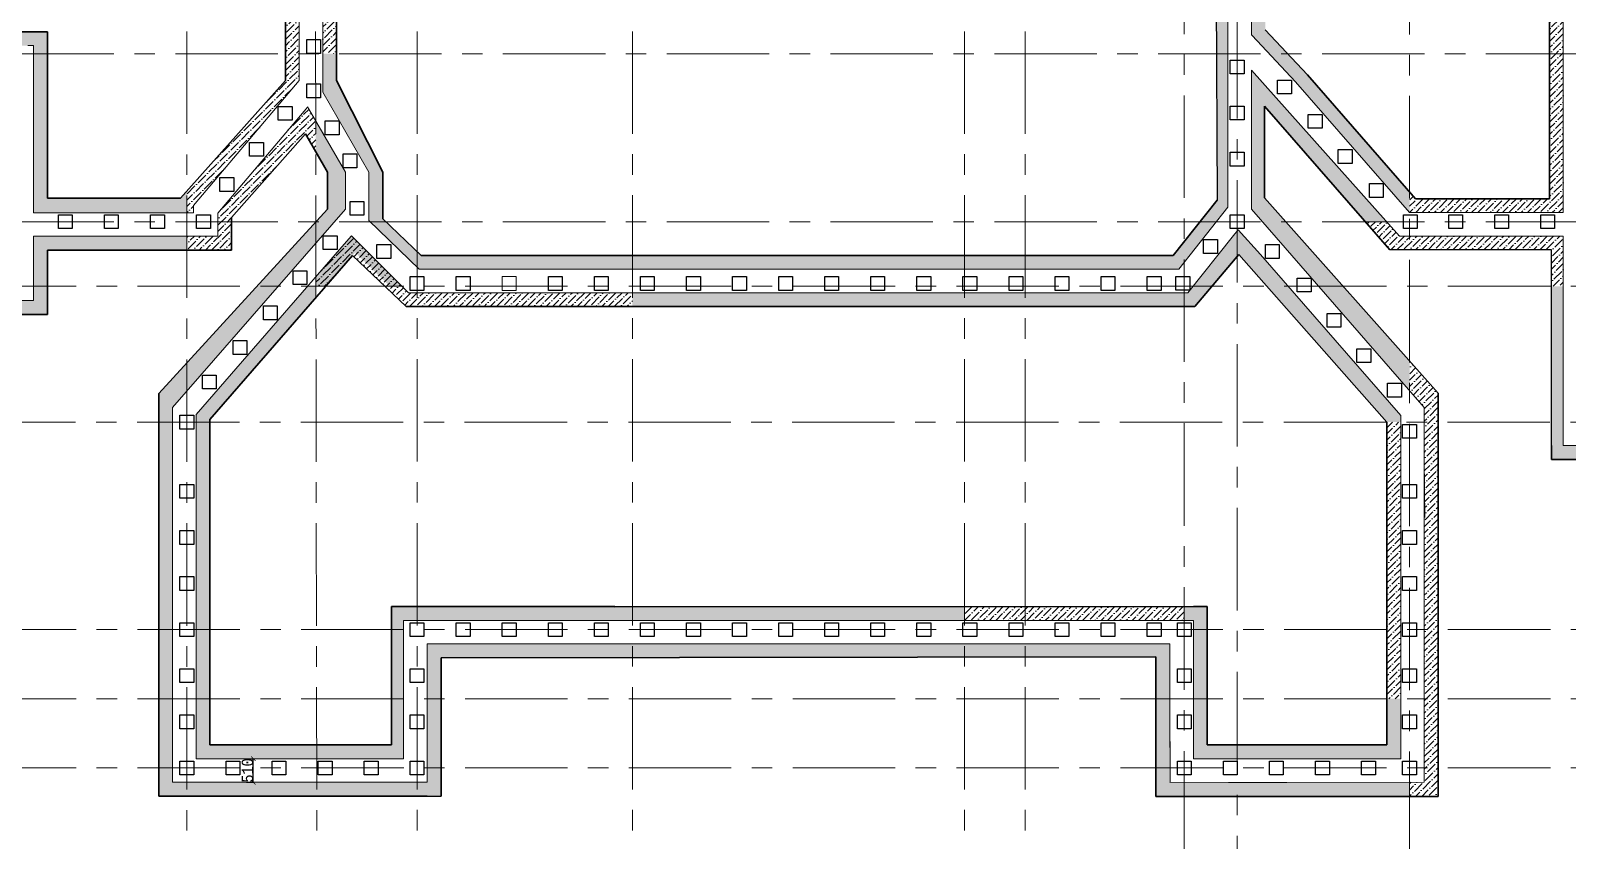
# Model space of a CAD drawing. Header units: millimetres. Extents: x -689206 to 4969298, y -1019800 to 703299.
# Drawn here: x 939995 to 973350, y -371947 to -354386 of the extents above; entities that cross this region are included whole.
import ezdxf

# ---------------------------------------------------------------- set-up
doc = ezdxf.new("R2010")
doc.units = ezdxf.units.MM
doc.linetypes.add('JIS_02_4.0', pattern=[5.5, 4, -1.5])
doc.linetypes.add('осеваяX2', pattern=[101.6, 63.5, -12.7, 12.7, -12.7])
for name, color, linetype, lineweight in [('несущие', 7, 'Continuous', 30), ('ОКНА', 250, 'Continuous', 20), ('ПЕРЕГОРОДКИ', 252, 'Continuous', 9), ('РАЗМЕРЫ', 7, 'Continuous', 9), ('сваи', 7, 'JIS_02_4.0', 30), ('стены', 7, 'Continuous', 20)]:
    doc.layers.add(name, color=color, linetype=linetype, lineweight=lineweight)
doc.styles.add('Аннотативный', font='isocteur.ttf', dxfattribs={"width": 0.7, "height": 250})
doc.dimstyles.new('Аннотативный', dxfattribs={"dimscale": 0, "dimtxt": 250, "dimasz": 100, "dimexe": 1.25, "dimexo": 0.625, "dimtad": 1, "dimdec": 0, "dimtxsty": 'Аннотативный', "dimblk": 'ARCHTICK', "dimcen": 2.5, "dimadec": 0, "dimazin": 0, "dimtfac": 1, "dimtdec": 0, "dimtmove": 0, "dimatfit": 3, "dimfxl": 1, "dimarcsym": 0})
pattern_1 = [(45, (-17702.99, -1478.19), (50.513941, 185.2177825), [238.125, -47.625, 0, -47.625])]

# ---------------------------------------------------------------- blocks, each defined once
blk = doc.blocks.new('_ArchTick')
at = {"color": 0, "linetype": 'ByBlock', "const_width": 0.15}
blk.add_lwpolyline([(-0.5, -0.5), (0.5, 0.5)], dxfattribs=at)
blk = doc.blocks.new('*D2487')
at = {"layer": 'Defpoints', "color": 0, "lineweight": 5, "ltscale": 35, "transparency": 16777216}
for p in [(944677, -370178), (944827, -370178), (944677, -370688)]:
    blk.add_point(p, dxfattribs=at)
at = {"layer": 'РАЗМЕРЫ', "color": 0, "lineweight": -2, "ltscale": 35, "transparency": 16777216}
for p, q in [((944678, -370178), (944828, -370178)), ((944827, -370688), (944827, -370178)), ((944678, -370688), (944828, -370688))]:
    blk.add_line(p, q, dxfattribs=at)
at = {"layer": 'РАЗМЕРЫ', "color": 0, "lineweight": -2, "ltscale": 35, "transparency": 16777216, "xscale": 100, "yscale": 100, "zscale": 100}
for p, rotation in [((944827, -370178), 90), ((944827, -370688), 270)]:
    blk.add_blockref('_ArchTick', p, dxfattribs=dict(at, rotation=rotation))
at = {"layer": 'РАЗМЕРЫ', "color": 0, "lineweight": 5, "ltscale": 35, "transparency": 16777216, "insert": (944701, -370433), "char_height": 250, "attachment_point": 5, "rotation": 90, "style": 'Аннотативный'}
blk.add_mtext('510', dxfattribs=at)

msp = doc.modelspace()

# ---------------------------------------------------------------- hatches: boundary and pattern name
at = {"layer": 'РАЗМЕРЫ', "lineweight": 5, "ltscale": 35}
h = msp.add_hatch(dxfattribs=at)
h.set_pattern_fill('ANSI36', color=0, scale=30)
h.set_pattern_definition(pattern_1)
h.paths.add_polyline_path([(969877, -343955.4), (969925.1, -343955.4), (969925.1, -343655.4), (969733.7, -343655.4), (967486.8, -346638.3), (967083.4, -347173.8), (967396.9, -347173.8)])
h.paths.add_polyline_path([(969925.1, -342845.4), (969477, -342845.4), (969407, -342845.4), (969005, -343375.9), (969356.6, -343375.9), (969530.2, -343145.4), (969709.1, -343145.4), (969925.1, -343145.4)])
h.paths.add_polyline_path([(973264, -341903.3), (972964, -341903.3), (972964, -342845.4), (969925.1, -342845.4), (969925.1, -343145.4), (973264.1, -343145.4)])
h.paths.add_polyline_path([(973264.1, -343655.4), (969925.1, -343655.4), (969925.1, -343955.4), (972964.1, -343955.4), (972964.1, -347173.8), (973264.1, -347173.8), (973264.1, -343855.4)])
h.paths.add_polyline_path([(980014.9, -343655.4), (973774, -343655.4), (973774, -347173.8), (974074, -347173.8), (974074, -343955.4), (980014.9, -343955.4)])
h.paths.add_polyline_path([(980014.9, -342845.4), (974033.8, -342845.4), (974033.8, -341903.3), (973774, -341903.3), (973774, -343145.4), (980014.9, -343145.4)])
h.paths.add_polyline_path([(967396.9, -347173.8), (967083.4, -347173.8), (966670.2, -347722.3), (966494.8, -347955.2), (966494.8, -350875.9), (966794.8, -350875.9), (966794.8, -347955.2)])
h.paths.add_polyline_path([(965984.8, -347353.6), (965984.8, -347173.8), (965700.9, -347173.8), (965717, -350875.9), (965984.8, -350875.9)])
h.paths.add_polyline_path([(965984.8, -350875.9), (965717, -350875.9), (965734.4, -354883.8), (965984.8, -354883.8)])
h.paths.add_polyline_path([(966794.8, -350875.9), (966494.8, -350875.9), (966494.8, -354472.6), (966511.1, -354489.7), (966879.9, -354883.8), (967280.1, -354883.8), (966794.8, -354365.3)])
h.paths.add_polyline_path([(967280.1, -354883.8), (966879.9, -354883.8), (967452.1, -355495.3), (969925.1, -358326.4), (969925.1, -357878.9), (967711.9, -355345.3)])
h.paths.add_polyline_path([(966494.8, -355241.6), (966494.8, -357541.2), (966495.1, -358252.9), (966735.3, -358528.6), (967238.4, -358528.6), (966775.9, -358008.4), (966775.9, -356018.2), (968964.2, -358528.6), (969431.2, -358528.6)])
h.paths.add_polyline_path([(965984.8, -354883.8), (965734.4, -354883.8), (965748.3, -358063.5), (965377.6, -358528.6), (965734.7, -358528.6), (965984.8, -358214.7)])
h.paths.add_polyline_path([(965734.7, -358528.6), (965377.6, -358528.6), (965035.1, -358958.5), (965035.1, -359406.6)])
h.paths.add_polyline_path([(965035.1, -358958.5), (964796.5, -359257.9), (961585, -359257.9), (961585, -359557.9), (961724.8, -359557.9), (964914.5, -359557.9), (965035.1, -359406.6)])
h.paths.add_polyline_path([(966184.8, -359278.9), (966184.8, -358725.4), (966102.6, -358828.5), (965226.6, -359927.8), (965637.9, -359927.8)])
h.paths.add_polyline_path([(966688.1, -359236.5), (966203.7, -358701.7), (966184.8, -358725.4), (966184.8, -359278.9), (966220.5, -359236.5), (966831.2, -359927.8), (967290.2, -359927.8)])
h.paths.add_polyline_path([(965035.1, -360067.9), (964725.1, -360067.9), (962883.9, -360067.9), (962785.9, -360067.9), (961585, -360067.9), (961585, -360367.9), (965035.1, -360367.9)])
h.paths.add_polyline_path([(965637.9, -359927.8), (965226.6, -359927.8), (965115.1, -360067.9), (965035.1, -360067.9), (965035.1, -360367.9), (965115.1, -360367.9), (965267, -360367.9)])
h.paths.add_polyline_path([(967238.4, -358528.6), (966735.3, -358528.6), (967954, -359927.8), (968482.3, -359927.8)])
h.paths.add_polyline_path([(968482.3, -359927.8), (967954, -359927.8), (969925.1, -362190.9), (969925.1, -361550.8)])
h.paths.add_polyline_path([(967290.2, -359927.8), (966831.2, -359927.8), (969435.1, -362875.9), (969735.1, -362875.9), (969735.1, -362734.9)])
h = msp.add_hatch(dxfattribs=at)
h.set_pattern_fill('ANSI36', color=0, scale=30)
h.set_pattern_definition(pattern_1)
h.paths.add_polyline_path([(973264.1, -347173.8), (972964.1, -347173.8), (972964.1, -350875.9), (973264.1, -350875.9)])
h.paths.add_polyline_path([(973264.1, -350875.9), (972964.1, -350875.9), (972964.1, -354883.8), (973264.1, -354883.8)])
h.paths.add_polyline_path([(973774, -350875.9), (974074, -350875.9), (974074, -347173.8), (973774, -347173.8)])
h = msp.add_hatch(dxfattribs=at)
h.set_pattern_fill('ANSI36', color=0, scale=30)
h.set_pattern_definition(pattern_1)
h.paths.add_polyline_path([(935345.7, -354405.8), (935345.7, -354705.8), (936625, -354705.8), (936625, -350875.9), (936319.7, -350875.9), (936325, -354405.8)])
h.paths.add_polyline_path([(935345.7, -354705.8), (935345.7, -354405.8), (934735.7, -354405.8), (934735.7, -354705.8), (934735.7, -354883.8), (935035.7, -354883.8), (935035.7, -354705.8)])
h.paths.add_polyline_path([(934735.7, -358528.6), (935035.7, -358528.6), (935035.7, -354883.8), (934735.7, -354883.8)])
h.paths.add_polyline_path([(935545.7, -355975.8), (935545.7, -358528.6), (935845.7, -358528.6), (935845.7, -355515.8), (936935, -355515.8), (936935, -355215.8), (935545.7, -355215.8)])
h.paths.add_polyline_path([(939245.7, -355515.8), (939245.7, -358528.6), (939545.7, -358528.6), (939545.7, -355215.8), (938748, -355215.8), (936935, -355215.8), (936935, -355515.8)])
h.paths.add_polyline_path([(939545.7, -358528.6), (939245.7, -358528.6), (939245.7, -359427.8), (936935, -359427.8), (936935, -359727.8), (939545.7, -359727.8)])
h.paths.add_polyline_path([(935845.7, -359427.8), (935845.7, -358528.6), (935545.7, -358528.6), (935545.7, -359727.8), (936935, -359727.8), (936935, -359427.8)])
h.paths.add_polyline_path([(935035.7, -358528.6), (934735.7, -358528.6), (934735.7, -359927.8), (935035.7, -359927.8)])
h.paths.add_polyline_path([(935345.7, -360237.8), (935345.7, -360537.8), (936935, -360537.8), (936935, -360237.8)])
h.paths.add_polyline_path([(935035.7, -360237.8), (935035.7, -359927.8), (934735.7, -359927.8), (934735.7, -360537.8), (935035.7, -360537.8), (935345.7, -360537.8), (935345.7, -360237.8)])
h.paths.add_polyline_path([(936935, -360237.8), (936935, -360537.8), (939745.7, -360537.8), (939745.7, -360237.8)])
h.paths.add_polyline_path([(940055.7, -360237.8), (939745.7, -360237.8), (939745.7, -360537.8), (940355.7, -360537.8), (940355.7, -360237.8), (940355.7, -359927.8), (940055.7, -359927.8)])
h.paths.add_polyline_path([(940055.7, -359927.8), (940355.7, -359927.8), (940355.7, -359143), (943385, -359143), (943385, -358843), (940055.7, -358843)])
h.paths.add_polyline_path([(940355.7, -358018.2), (940355.7, -354883.8), (940055.7, -354883.8), (940055.7, -355085.8), (940055.7, -358333), (943385, -358333), (943385, -357863.6), (943247, -358018.2)])
h.paths.add_polyline_path([(939745.7, -354405.8), (939745.7, -354705.8), (939935, -354705.8), (940055.7, -354705.8), (940055.7, -354883.8), (940355.7, -354883.8), (940355.7, -354705.8), (940355.7, -354405.8)])
h = msp.add_hatch(dxfattribs=at)
h.set_pattern_fill('ANSI36', color=0, scale=30)
h.set_pattern_definition(pattern_1)
h.paths.add_polyline_path([(945825, -355465.8), (945825, -354883.8), (945525, -354883.8), (945525, -355465.8), (943385, -357863.6), (943385, -358333), (943525.7, -358333), (943525.7, -358179.2), (943645, -358042.5)])
h.paths.add_polyline_path([(945957.4, -356622.2), (946181.3, -357010), (946180.2, -356336.1), (946028.1, -356072.6), (946007.3, -356036.5), (944055.7, -358343.2), (944055.7, -358528.6), (944355.7, -358528.6), (944355.7, -358433.4)])
h.paths.add_polyline_path([(944355.7, -358843), (944355.7, -358528.6), (944055.7, -358528.6), (944055.7, -358843), (943385, -358843), (943385, -359143), (944355.7, -359143)])
h.paths.add_polyline_path([(945825, -350875.9), (945525, -350875.9), (945525, -354883.8), (945825, -354883.8)])
h.paths.add_polyline_path([(946635, -350875.9), (946335.9, -350875.9), (946335.9, -352405.9), (946336, -354883.8), (946635, -354883.8)])
h = msp.add_hatch(dxfattribs=at)
h.set_pattern_fill('ANSI36', color=0, scale=30)
h.set_pattern_definition(pattern_1)
h.paths.add_polyline_path([(980624.9, -350875.9), (980324.9, -350875.9), (980324.9, -354702.6), (982737.3, -354702.6), (982737.3, -354402.6), (980624.9, -354402.6)])
h.paths.add_polyline_path([(979814.9, -350875.9), (979514.9, -350875.9), (979514.9, -354402.6), (974074, -354402.6), (974074, -350875.9), (973774, -350875.9), (973774, -354702.6), (979814.9, -354702.6)])
h.paths.add_polyline_path([(983347, -354402.6), (982737.3, -354402.6), (982737.3, -354702.6), (983047, -354702.6), (983047, -354883.8), (983347, -354883.8), (983347, -354702.6)])
h.paths.add_polyline_path([(983347, -354883.8), (983047, -354883.8), (983047, -358528.6), (983347, -358528.6)])
h.paths.add_polyline_path([(983347, -358528.6), (983047, -358528.6), (983047, -359927.8), (983347, -359927.8)])
h.paths.add_polyline_path([(983347, -359927.8), (983047, -359927.8), (983047, -362875.9), (983347, -362875.9)])
h.paths.add_polyline_path([(983347, -362875.9), (983047, -362875.9), (983047, -363385.9), (982737.3, -363385.9), (982737.3, -363685.9), (983047, -363685.9), (983347, -363685.9)])
h.paths.add_polyline_path([(982737, -363385.9), (980014.9, -363385.9), (980014.9, -363685.9), (982737, -363685.9)])
h.paths.add_polyline_path([(980014.9, -363385.9), (973585, -363385.9), (973585, -363685.9), (980014.9, -363685.9)])
h.paths.add_polyline_path([(973585, -363385.9), (973264.1, -363385.9), (973264.1, -362875.9), (973004.3, -362875.9), (973004.3, -363385.9), (973004.3, -363685.9), (973585, -363685.9)])
h.paths.add_polyline_path([(973264.1, -360592.6), (973264.1, -359927.8), (973004.3, -359927.8), (973004.3, -360442.6), (973004.3, -362875.9), (973264.1, -362875.9)])
h = msp.add_hatch(dxfattribs=at)
h.set_pattern_fill('ANSI36', color=0, scale=30)
h.set_pattern_definition(pattern_1)
h.paths.add_polyline_path([(953055.1, -359257.9), (948467, -359257.9), (948380.7, -359176), (948380.7, -359511.1), (948429.1, -359557.9), (953055.1, -359557.9)])
h.paths.add_polyline_path([(960265.1, -360067.9), (956285.1, -360067.9), (953055.1, -360067.9), (953055.1, -360367.9), (960265.1, -360367.9)])
h.paths.add_polyline_path([(960265.1, -359257.9), (953055.1, -359257.9), (953055.1, -359557.9), (956024.8, -359557.9), (960265.1, -359557.9)])
h.paths.add_polyline_path([(961585, -359257.9), (960265.1, -359257.9), (960265.1, -359557.9), (961344.8, -359557.9), (961585, -359557.9)])
h.paths.add_polyline_path([(961585, -360067.9), (960265.1, -360067.9), (960265.1, -360367.9), (961585, -360367.9)])
h.paths.add_polyline_path([(946958.8, -358833.7), (946751.8, -359071.4), (946185.6, -359721.4), (946186, -359927.8), (946399.7, -359927.8), (947038.4, -359193.5), (947789.6, -359927.8), (948057.7, -359927.8)])
h.paths.add_polyline_path([(946186.4, -360173.1), (946186, -359927.8), (946005.8, -359927.8), (943585, -362707.2), (943585, -362875.9), (943885, -362875.9), (943885, -362819.3)])
h.paths.add_polyline_path([(945366.1, -359927.8), (944905.6, -359927.8), (943385, -361591), (943385, -362202.4)])
h.paths.add_polyline_path([(946184.5, -358988.3), (946183.7, -358529.9), (944905.6, -359927.8), (945366.1, -359927.8)])
h.paths.add_polyline_path([(946825, -357452.9), (946180.2, -356336.1), (946181.3, -357010), (946437, -357452.9), (946437, -358252.9), (946184.9, -358528.6), (946584.9, -358528.6), (946825, -358252.9)])
h.paths.add_polyline_path([(946584.9, -358528.6), (946184.9, -358528.6), (946183.7, -358529.9), (946184.5, -358988.3)])
h.paths.add_polyline_path([(947635, -357452.9), (946635, -355465.8), (946635, -354883.8), (946336, -354883.8), (946336.1, -355722.7), (947335, -357452.9), (947335, -358252.9), (947335, -358501.1), (947363.4, -358528.6), (947698.6, -358528.6), (947635, -358468.2)])
h.paths.add_polyline_path([(947698.6, -358528.6), (947363.4, -358528.6), (948380.7, -359511.1), (948380.7, -359176)])
h.paths.add_polyline_path([(943885, -362875.9), (943585, -362875.9), (943585, -367377.9), (943885, -367377.9)])
h.paths.add_polyline_path([(943075, -362875.9), (942775, -362875.9), (942775, -367377.9), (943075, -367377.9)])
h.paths.add_polyline_path([(943385, -362202.4), (943385, -361591), (942775, -362258.2), (942775, -362558.2), (942775, -362875.9), (943075, -362875.9), (943075, -362755.9), (943075, -362558.3)])
h.paths.add_polyline_path([(943075, -368877.9), (942775, -368877.9), (942775, -370377.9), (943075, -370377.9)])
h.paths.add_polyline_path([(943075, -367637.9), (943075, -367377.9), (942775, -367377.9), (942775, -368877.9), (943075, -368877.9)])
h.paths.add_polyline_path([(943885, -367377.9), (943585, -367377.9), (943585, -367637.9), (943585, -368877.9), (943885, -368877.9)])
h.paths.add_polyline_path([(943885, -368877.9), (943585, -368877.9), (943585, -370177.9), (946202.4, -370177.9), (946201.9, -369877.9), (943885, -369877.9)])
h.paths.add_polyline_path([(943385, -370687.9), (943075, -370687.9), (943075, -370377.9), (942775, -370377.9), (942775, -370987.9), (943385, -370987.9)])
h.paths.add_polyline_path([(946203.2, -370687.9), (943385, -370687.9), (943385, -370987.9), (946203.7, -370987.9)])
h.paths.add_polyline_path([(948380.6, -370687.9), (946203.2, -370687.9), (946203.7, -370987.9), (948380.6, -370987.9)])
h.paths.add_polyline_path([(948085.1, -369877.9), (948085.1, -368877.9), (947825.3, -368877.9), (947825.3, -369877.9), (946201.9, -369877.9), (946202.4, -370177.9), (948085.1, -370177.9)])
h.paths.add_polyline_path([(948085.1, -367377.9), (947825.3, -367377.9), (947825.3, -368877.9), (948085.1, -368877.9)])
h.paths.add_polyline_path([(948903.1, -367987.9), (953055.1, -367981.7), (953055.1, -367687.9), (948603.1, -367687.9), (948603.1, -368877.9), (948903.1, -368877.9)])
h.paths.add_polyline_path([(948903.1, -368877.9), (948603.1, -368877.9), (948603.1, -370377.9), (948903.1, -370377.9)])
h.paths.add_polyline_path([(948903.1, -370377.9), (948603.1, -370377.9), (948603.1, -370687.9), (948380.6, -370687.9), (948380.6, -370987.9), (948603.1, -370987.9), (948903.1, -370987.9)])
h.paths.add_polyline_path([(953055.1, -366881.2), (952675.1, -366881.3), (948380.6, -366878.3), (948380.6, -367182.1), (953055.1, -367178)])
h.paths.add_polyline_path([(948380.6, -366878.1), (948004.8, -366878.1), (948004.8, -366877.8), (947825.3, -366877.9), (947825.3, -367377.9), (948085.1, -367377.9), (948085.1, -367177.9), (948205.1, -367177.9), (948380.6, -367177.9)])
h = msp.add_hatch(dxfattribs=at)
h.set_pattern_fill('ANSI36', color=0, scale=30)
h.set_pattern_definition(pattern_1)
h.paths.add_polyline_path([(973264.1, -354883.8), (972964.1, -354883.8), (972964.1, -358029.8), (970056.9, -358029.8), (969925.1, -357878.9), (969925.1, -358326.4), (969928.1, -358329.8), (973264.1, -358329.8)])
h.paths.add_polyline_path([(973264.1, -358839.8), (969925.1, -358839.8), (969925.1, -359139.8), (973004.3, -359139.8), (973004.3, -359927.8), (973264.1, -359927.8)])
h.paths.add_polyline_path([(969925.1, -358839.8), (969709.2, -358839.8), (969431.2, -358528.6), (968964.2, -358528.6), (969497, -359139.8), (969925.1, -359139.8)])
h = msp.add_hatch(dxfattribs=at)
h.set_pattern_fill('ANSI36', color=0, scale=30)
h.set_pattern_definition(pattern_1)
h.paths.add_polyline_path([(946958.8, -358833.7), (946751.8, -359071.4), (946185.6, -359721.4), (946186, -359927.8), (946399.7, -359927.8), (946977.5, -359263.4), (947681.1, -359927.8), (948057.7, -359927.8)])
h.paths.add_polyline_path([(948198.4, -360067.9), (948057.7, -359927.8), (947681.1, -359927.8), (948147, -360367.9), (948380.7, -360367.9), (948380.7, -360067.9)])
h.paths.add_polyline_path([(953055.1, -360367.9), (953055.1, -360067.9), (950175.1, -360067.9), (948380.7, -360067.9), (948380.7, -360367.9)])
h = msp.add_hatch(dxfattribs=at)
h.set_pattern_fill('ANSI36', color=0, scale=30)
h.set_pattern_definition(pattern_1)
h.paths.add_polyline_path([(970545.1, -362248.2), (969925.1, -361550.8), (969925.1, -362190.9), (970245.1, -362558.3), (970245.1, -362558.3), (970245.1, -362875.9), (970545.1, -362875.9), (970545.1, -362548.2)])
h.paths.add_polyline_path([(970245.1, -367377.9), (970545.1, -367377.9), (970545.1, -362875.9), (970245.1, -362875.9)])
h.paths.add_polyline_path([(969735.1, -362875.9), (969435.1, -362875.9), (969435.1, -367377.9), (969735.1, -367377.9)])
h.paths.add_polyline_path([(969435.1, -368877.9), (969735.1, -368877.9), (969735.1, -367377.9), (969435.1, -367377.9)])
h.paths.add_polyline_path([(970245.1, -368877.9), (970545.1, -368877.9), (970545.1, -367377.9), (970245.1, -367377.9)])
h.paths.add_polyline_path([(970545.1, -368877.9), (970245.1, -368877.9), (970245.1, -370377.9), (970545.1, -370377.9)])
h.paths.add_polyline_path([(970545.1, -370377.9), (970245.1, -370377.9), (970245.1, -370687.9), (969925.1, -370688.3), (969925.1, -370996.5), (970245.1, -370996.5), (970545.1, -370996.5)])
h = msp.add_hatch(dxfattribs=at)
h.set_pattern_fill('ANSI36', color=0, scale=30)
h.set_pattern_definition(pattern_1)
h.paths.add_polyline_path([(960265.1, -366879.2), (953055.1, -366881.2), (953055.1, -367178), (953255.1, -367177.9), (956665, -367177.9), (960060.8, -367177.9), (960265.1, -367177.9)])
h.paths.add_polyline_path([(960265.1, -367687.9), (960155.5, -367687.9), (953055.1, -367687.9), (953055.1, -367981.7), (960265.1, -367971)])
h.paths.add_polyline_path([(961585, -367687.9), (960265.1, -367687.9), (960265.1, -367971), (961585, -367969.1)])
h.paths.add_polyline_path([(964725.1, -367687.9), (961585, -367687.9), (961585, -367969.1), (964421, -367964.9), (964421, -368877.9), (964725.1, -368877.9)])
h.paths.add_polyline_path([(964725.1, -368877.9), (964421, -368877.9), (964421, -370377.9), (964726.5, -370377.9), (964725.1, -369417.9)])
h.paths.add_polyline_path([(964726.5, -370377.9), (964421, -370377.9), (964421, -370696.5), (964421, -370996.5), (965035.1, -370996.5), (965035.1, -370695.6), (964727, -370696)])
h.paths.add_polyline_path([(966184.8, -369878.2), (965535.1, -369878.2), (965535.1, -368877.9), (965235.1, -368877.9), (965235.1, -370177.9), (966184.8, -370177.9)])
h.paths.add_polyline_path([(969735.1, -368877.9), (969435.1, -368877.9), (969435.1, -369878.2), (966184.8, -369878.2), (966184.8, -370177.9), (969735.1, -370177.9)])
h.paths.add_polyline_path([(969925.1, -370688.3), (966184.8, -370693.9), (966184.8, -370996.5), (969925.1, -370996.5)])
h.paths.add_polyline_path([(966184.8, -370694.2), (965995.1, -370694.2), (965035.1, -370695.6), (965035.1, -370996.5), (966184.8, -370996.5)])
h.paths.add_polyline_path([(965535.1, -367377.9), (965235.1, -367377.9), (965235.1, -368877.9), (965535.1, -368877.9)])
h.paths.add_polyline_path([(965535.1, -366877.8), (965235.1, -366877.9), (965035.1, -366877.9), (965035.1, -367177.9), (965235.1, -367177.9), (965235.1, -367377.9), (965535.1, -367377.9)])
h = msp.add_hatch(dxfattribs=at)
h.set_pattern_fill('ANSI36', color=0, scale=30)
h.set_pattern_definition(pattern_1)
h.paths.add_polyline_path([(961585, -367177.9), (961585, -366878.9), (960265.1, -366879.2), (960265.1, -367177.9)])
h.paths.add_polyline_path([(961585, -366878.9), (961585, -367177.9), (965035.1, -367177.9), (965035.1, -366877.9)])

# ---------------------------------------------------------------- linework, layer by layer
at = {"layer": 'несущие', "lineweight": 13}
for p, q in [((973264.1, -343855.4), (973264.1, -358329.8)), ((948205.1, -367177.9), (948085.1, -367177.9))]:
    msp.add_line(p, q, dxfattribs=at)
at = {"layer": 'несущие', "lineweight": 35}
msp.add_line((972964.1, -343955.4), (972964.1, -358029.8), dxfattribs=at)
at = {"layer": 'несущие', "lineweight": 15}
for p, q in [((966494.8, -357541.2), (966495.1, -358252.9)), ((953255.1, -367177.9), (948205.1, -367182.3)), ((956665, -367177.9), (953255.1, -367177.9)), ((960060.8, -367177.9), (956665, -367177.9)), ((948602.2, -367687.9), (964725.1, -367687.9)), ((948603.1, -367687.9), (948603.1, -370687.9))]:
    msp.add_line(p, q, dxfattribs=at)
at = {"layer": 'ОКНА', "color": 0}
msp.add_line((943585, -369730.3), (943585, -369930.3), dxfattribs=at)
at = {"layer": 'ПЕРЕГОРОДКИ', "linetype": 'ByBlock', "lineweight": 15}
for p, q in [((948085.1, -370177.9), (943585, -370177.9)), ((948603.1, -370687.9), (943075, -370687.9))]:
    msp.add_line(p, q, dxfattribs=at)
at = {"layer": 'РАЗМЕРЫ', "linetype": 'осеваяX2', "lineweight": 5, "ltscale": 35}
for p, q in [((966184.8, -329178.2), (966184.8, -379348.2)), ((946137.1, -329510.5), (946217.2, -379348.2)), ((948381.1, -329506.9), (948380.5, -379348.3)), ((953055.1, -329506.9), (953055.1, -379348.2)), ((960265.1, -329506.9), (960265.1, -379348.2)), ((965035.1, -379348.2), (965035.1, -329506.9)), ((991585, -354883.8), (924532.3, -354883.8)), ((991585, -358528.6), (924532.3, -358528.6))]:
    msp.add_line(p, q, dxfattribs=at)
at = {"layer": 'РАЗМЕРЫ', "linetype": 'ByBlock', "lineweight": 35}
for p, q in [((945525, -346725.8), (945525, -355465.8)), ((967711.9, -355345.3), (966794.8, -354365.3)), ((964796.5, -359257.9), (965748.3, -358063.5)), ((946977.5, -359263.4), (948147, -360367.9))]:
    msp.add_line(p, q, dxfattribs=at)
at = {"layer": 'РАЗМЕРЫ', "linetype": 'ByBlock', "lineweight": 15}
for p, q in [((945825, -346725.8), (945825, -355465.8)), ((946336.1, -355720.2), (946335, -348006.3)), ((947335, -358501.1), (948429.1, -359557.9)), ((946958.8, -358833.7), (948198.4, -360067.9)), ((965115.1, -360067.9), (966102.6, -358828.5)), ((966688.1, -359236.5), (966203.7, -358701.7))]:
    msp.add_line(p, q, dxfattribs=at)
at = {"layer": 'РАЗМЕРЫ', "lineweight": 35, "ltscale": 35}
for p, q in [((946635, -355465.8), (946635, -346618.2)), ((940355.7, -354405.8), (937435, -354405.8)), ((940355.7, -354705.8), (940355.7, -354405.8)), ((940355.7, -358018.2), (940355.7, -354705.8)), ((945525, -355465.8), (943247, -358018.2)), ((947635, -357452.9), (946635, -355465.8)), ((966775.9, -358008.4), (966775.9, -356018.2)), ((966775.9, -356018.2), (969497, -359139.8)), ((944355.7, -358433.4), (945957.4, -356622.2)), ((946437, -357452.9), (945957.4, -356622.2)), ((946437, -358252.9), (946437, -357452.9)), ((947635, -357452.9), (947635, -358468.2)), ((943247, -358018.2), (940355.7, -358018.2)), ((970545.1, -362248.2), (966775.9, -358008.4)), ((942775, -362258.2), (946437, -358252.9)), ((944355.7, -358843), (944355.7, -358433.4)), ((947635, -358468.2), (948467, -359257.9)), ((944355.7, -358843), (944355.7, -359143)), ((944355.7, -359143), (940355.7, -359143)), ((940355.7, -359143), (940355.7, -360237.8)), ((948467, -359257.9), (964796.5, -359257.9)), ((965267, -360367.9), (966220.5, -359236.5)), ((969435.1, -362875.9), (966220.5, -359236.5)), ((940355.7, -360537.8), (935035.7, -360537.8)), ((940355.7, -360237.8), (940355.7, -360537.8)), ((948147, -360367.9), (965115.1, -360367.9)), ((965115.1, -360367.9), (965267, -360367.9)), ((942775, -362558.2), (942775, -362258.2)), ((942775, -370987.9), (942775, -362558.2)), ((970545.1, -362548.2), (970545.1, -362248.2)), ((970545.1, -370996.5), (970545.1, -362548.2)), ((943885, -369877.9), (943885, -362819.3)), ((969435.1, -369878.2), (969435.1, -362875.9)), ((973004.3, -363385.9), (973004.3, -363685.9)), ((973004.3, -363685.9), (983047, -363685.9)), ((948004.8, -366877.8), (947825.3, -366877.9)), ((948004.8, -366878.1), (952675.1, -366878.1)), ((952675.1, -366881.3), (965235.1, -366877.9)), ((965235.1, -366877.9), (965535.1, -366877.8)), ((965535.1, -366877.8), (965535.1, -369878.2)), ((948903.1, -367987.9), (964421, -367964.9)), ((948903.1, -370987.9), (948903.1, -367987.9)), ((964421, -367964.4), (964421, -370696.5)), ((947825.3, -369877.9), (943885, -369877.9)), ((965531.8, -369878.2), (969435.1, -369878.2)), ((964421, -370696.5), (964421, -370996.5)), ((948603.1, -370987.9), (942775, -370987.9)), ((964421, -370996.5), (970245.1, -370996.5)), ((970245.1, -370996.5), (970545.1, -370996.5))]:
    msp.add_line(p, q, dxfattribs=at)
at = {"layer": 'РАЗМЕРЫ', "linetype": 'ByBlock', "lineweight": 13}
for p, q in [((966494.8, -354472.6), (966494.8, -347955.2)), ((967452.1, -355495.3), (966511.1, -354489.7)), ((966494.8, -357541.2), (966494.8, -355241.6)), ((964914.5, -359557.9), (965984.8, -358214.7)), ((948429.1, -359557.9), (956024.8, -359557.9)), ((956024.8, -359557.9), (961344.8, -359557.9)), ((961724.8, -359557.9), (964914.5, -359557.9)), ((950175.1, -360067.9), (948198.4, -360067.9)), ((956285.1, -360067.9), (950175.1, -360067.9)), ((956285.1, -360067.9), (962883.9, -360067.9)), ((962883.9, -360067.9), (964725.1, -360067.9))]:
    msp.add_line(p, q, dxfattribs=at)
at = {"layer": 'РАЗМЕРЫ', "linetype": 'ByBlock', "lineweight": 20}
for p, q in [((966511.1, -354489.7), (966494.8, -354472.6)), ((966102.6, -358828.5), (966203.7, -358701.7))]:
    msp.add_line(p, q, dxfattribs=at)
at = {"layer": 'РАЗМЕРЫ', "linetype": 'ByBlock', "lineweight": 13, "ltscale": 35}
for p, q in [((939935, -354705.8), (940055.7, -354705.8)), ((946335, -355085.8), (946335.4, -355085.8)), ((941325.7, -358333), (942595.7, -358333)), ((961724.8, -359557.9), (961244.5, -359557.9)), ((964725.1, -360067.9), (965115.1, -360067.9)), ((970245.1, -363675.9), (970259.5, -364945.8)), ((948085.1, -367177.9), (948085.1, -368447.9))]:
    msp.add_line(p, q, dxfattribs=at)
at = {"layer": 'РАЗМЕРЫ', "linetype": 'ByBlock', "lineweight": 15, "ltscale": 35}
for p, q in [((940055.7, -355085.8), (940055.7, -354705.8)), ((943525.7, -358179.2), (943645, -358042.5)), ((943525.7, -358333), (943525.7, -358179.2)), ((940055.7, -358843), (941325.7, -358843)), ((943075, -363827.9), (943075, -362755.9)), ((965235.1, -367177.9), (960060.8, -367177.9)), ((948603.1, -368447.9), (948603.1, -369717.9)), ((964727, -370696), (964724.3, -368908.6)), ((965235.1, -370177.9), (965994.3, -370178.6))]:
    msp.add_line(p, q, dxfattribs=at)
at = {"layer": 'РАЗМЕРЫ', "lineweight": 18}
msp.add_line((966494.8, -355241.6), (969708.1, -358838.6), dxfattribs=at)
at = {"layer": 'РАЗМЕРЫ', "lineweight": 9, "ltscale": 150}
for p, q in [((967223.2, -355250.1), (967222.9, -355250.4)), ((968074.5, -356191.9), (968067.9, -356197.7)), ((968909.5, -357148.8), (968902.8, -357154.6)), ((969744.5, -358105.7), (969737.8, -358111.6))]:
    msp.add_line(p, q, dxfattribs=at)
at = {"layer": 'РАЗМЕРЫ', "lineweight": 13, "ltscale": 35}
for p, q in [((946028.1, -356072.6), (946007.3, -356036.5)), ((943585, -370177.9), (943585, -369877.9)), ((948085.1, -370177.9), (948085.1, -369877.9))]:
    msp.add_line(p, q, dxfattribs=at)
at = {"layer": 'РАЗМЕРЫ', "lineweight": 15}
msp.add_line((973264.1, -358839.8), (969708.1, -358839.8), dxfattribs=at)
at = {"layer": 'РАЗМЕРЫ', "lineweight": 30}
msp.add_line((973004.3, -359139.8), (969497, -359139.8), dxfattribs=at)
at = {"layer": 'РАЗМЕРЫ', "linetype": 'ByBlock', "lineweight": 9, "ltscale": 35}
for p, q in [((949468.4, -359557.9), (950738.4, -359557.9)), ((943585, -365097.9), (943585, -363827.9)), ((943075, -366367.9), (943075, -365097.9)), ((943585, -367637.9), (943585, -366367.9)), ((964725.1, -367177.9), (965235.1, -367177.9)), ((943075, -368907.9), (943075, -367637.9)), ((961425.5, -367687.9), (960155.5, -367687.9)), ((963965.1, -367687.9), (962695.1, -367687.9)), ((967265.1, -370177.9), (968535.1, -370177.9)), ((965995.1, -370694.2), (967265.1, -370694.2))]:
    msp.add_line(p, q, dxfattribs=at)
at = {"layer": 'РАЗМЕРЫ', "linetype": 'ByBlock', "lineweight": 5, "ltscale": 35}
msp.add_line((969735.1, -364945.8), (969735.1, -366215.8), dxfattribs=at)
at = {"layer": 'РАЗМЕРЫ', "linetype": 'ByBlock', "lineweight": 18, "ltscale": 35}
msp.add_line((943585, -370177.9), (943585, -368907.9), dxfattribs=at)
at = {"layer": 'РАЗМЕРЫ', "lineweight": 30, "ltscale": 35}
msp.add_line((948603.1, -370987.9), (948903.1, -370987.9), dxfattribs=at)
at = {"layer": 'сваи', "linetype": 'ByBlock', "lineweight": 20, "ltscale": 35}
msp.add_line((962883.9, -360067.9), (962785.9, -360067.9), dxfattribs=at)
at = {"layer": 'стены', "linetype": 'осеваяX2', "lineweight": 5, "ltscale": 35}
for p, q in [((943385, -329510.5), (943385, -379348.2)), ((961585, -329506.9), (961585, -379348.2)), ((969925.1, -330908.4), (969925.1, -379348.2)), ((924532.3, -359927.8), (991585, -359927.8)), ((924522.2, -362875.9), (991574.9, -362875.9)), ((924532.3, -367377.9), (991585, -367377.9)), ((924532.3, -368877.9), (991585, -368877.9)), ((924532.3, -370377.9), (991585, -370377.9))]:
    msp.add_line(p, q, dxfattribs=at)
at = {"layer": 'стены', "lineweight": 30}
for p, q in [((965685.2, -343574.3), (965748.3, -358063.5)), ((973004.3, -360442.6), (973004.3, -359139.8)), ((973004.3, -363385.9), (973004.3, -360442.6))]:
    msp.add_line(p, q, dxfattribs=at)
at = {"layer": 'стены', "lineweight": 13}
for p, q in [((965984.8, -347353.6), (965984.8, -358214.7)), ((967452.1, -355495.3), (969928.1, -358329.8)), ((967513.7, -355561.2), (967521.4, -355571.4)), ((947335, -357452.9), (946835, -356586.9)), ((947335, -357452.9), (947335, -358252.9)), ((947335, -357452.9), (947335, -358252.9)), ((965235.1, -370177.9), (965235.1, -367177.9))]:
    msp.add_line(p, q, dxfattribs=at)
at = {"layer": 'стены', "lineweight": 15}
for p, q in [((940055.7, -358333), (940055.7, -355085.8)), ((945825, -355465.8), (943645, -358042.5)), ((946335, -355720.8), (947335, -357452.9)), ((946007.3, -356036.5), (944055.7, -358343.2)), ((946825, -357452.9), (946028.1, -356072.6)), ((946825, -358252.9), (946825, -357452.9)), ((947335, -357452.9), (947335, -358252.9)), ((940055.7, -358333), (943525.7, -358333)), ((943075, -362558.3), (946825, -358252.9)), ((944055.7, -358343.2), (944055.7, -358843)), ((947335, -358252.9), (947335, -358501.1)), ((970245.1, -362558.3), (966495.1, -358252.9)), ((973264.1, -358329.8), (969928.1, -358329.8)), ((944055.7, -358843), (940055.7, -358843)), ((940055.7, -360237.8), (940055.7, -358843)), ((946751.8, -359071.4), (946958.8, -358833.7)), ((973264.1, -360592.6), (973264.1, -358839.8)), ((943585, -362707.2), (946751.8, -359071.4)), ((969735.1, -362734.9), (966688.1, -359236.5)), ((935035.7, -360237.8), (940055.7, -360237.8)), ((973264.1, -363385.9), (973264.1, -360592.6)), ((943075, -362558.3), (943075, -370687.9)), ((970245.1, -370687.9), (970245.1, -362558.3)), ((943585, -362707.2), (943585, -370177.9)), ((969735.1, -370177.9), (969735.1, -362734.9)), ((983047, -363385.9), (973264.1, -363385.9)), ((948085.1, -367177.9), (948085.1, -370177.9)), ((965235.1, -370177.9), (965235.1, -367177.9)), ((964725.1, -367687.9), (964725.1, -369938.2)), ((969735.1, -370177.9), (965235.1, -370177.9)), ((970245.1, -370687.9), (964725.1, -370696.1))]:
    msp.add_line(p, q, dxfattribs=at)
at = {"layer": 'стены', "lineweight": 35}
for p, q in [((967711.9, -355345.3), (970056.9, -358029.8)), ((972964.1, -358029.8), (970056.9, -358029.8)), ((943885, -362819.3), (946977.5, -359263.4)), ((947825.3, -366877.9), (947825.3, -369877.9))]:
    msp.add_line(p, q, dxfattribs=at)
at = {"layer": 'стены'}
for p, q in [((946825, -357452.9), (946325, -356586.9)), ((946825, -358252.9), (946825, -357452.9)), ((946825, -358252.9), (946825, -357452.9)), ((943075, -362558.3), (946825, -358252.9)), ((943075, -362558.3), (946825, -358252.9)), ((947335, -358252.9), (947335, -358501.1)), ((947335, -358252.9), (947335, -358501.1)), ((970245.1, -362558.3), (966495.1, -358252.9)), ((943435, -362875.9), (943735, -362875.9)), ((943075, -368645.3), (943075, -369315.8))]:
    msp.add_line(p, q, dxfattribs=at)
at = {"layer": 'стены', "lineweight": 25}
for points in [[(945985, -354575.8), (946285, -354575.8), (946285, -354875.8), (945985, -354875.8)], [(966034.8, -355020.8), (966334.8, -355020.8), (966334.8, -355320.8), (966034.8, -355320.8)], [(945985, -355538.2), (946285, -355538.2), (946285, -355838.2), (945985, -355838.2)], [(967060.9, -355454.9), (967360.9, -355454.9), (967360.9, -355754.9), (967060.9, -355754.9)], [(945369.2, -356025.5), (945669.2, -356025.5), (945669.2, -356325.5), (945369.2, -356325.5)], [(966034.8, -356020.8), (966334.8, -356020.8), (966334.8, -356320.8), (966034.8, -356320.8)], [(967728.2, -356200.1), (968028.2, -356200.1), (968028.2, -356500.1), (967728.2, -356500.1)], [(946387, -356342.2), (946687, -356342.2), (946687, -356642.2), (946387, -356642.2)], [(944745, -356806.9), (945045, -356806.9), (945045, -357106.9), (944745, -357106.9)], [(946777, -357058.2), (947077, -357058.2), (947077, -357358.2), (946777, -357358.2)], [(966034.8, -357020.8), (966334.8, -357020.8), (966334.8, -357320.8), (966034.8, -357320.8)], [(968378.1, -356962.8), (968678.1, -356962.8), (968678.1, -357262.8), (968378.1, -357262.8)], [(944101.7, -357572.5), (944401.7, -357572.5), (944401.7, -357872.5), (944101.7, -357872.5)], [(969053.8, -357702.7), (969353.8, -357702.7), (969353.8, -358002.7), (969053.8, -358002.7)], [(946927, -358089.2), (947227, -358089.2), (947227, -358389.2), (946927, -358389.2)], [(940595.7, -358378.6), (940895.7, -358378.6), (940895.7, -358678.6), (940595.7, -358678.6)], [(941595.7, -358378.6), (941895.7, -358378.6), (941895.7, -358678.6), (941595.7, -358678.6)], [(942595.7, -358378.6), (942895.7, -358378.6), (942895.7, -358678.6), (942595.7, -358678.6)], [(943595.7, -358378.6), (943895.7, -358378.6), (943895.7, -358678.6), (943595.7, -358678.6)], [(966034.8, -358378.6), (966334.8, -358378.6), (966334.8, -358678.6), (966034.8, -358678.6)], [(969791.1, -358378.3), (970091.1, -358378.3), (970091.1, -358678.3), (969791.1, -358678.3)], [(970775.1, -358378.6), (971075.1, -358378.6), (971075.1, -358678.6), (970775.1, -358678.6)], [(971775.1, -358378.6), (972075.1, -358378.6), (972075.1, -358678.6), (971775.1, -358678.6)], [(972775.1, -358378.6), (973075.1, -358378.6), (973075.1, -358678.6), (972775.1, -358678.6)], [(946343.5, -358834), (946643.5, -358834), (946643.5, -359134), (946343.5, -359134)], [(947511.5, -359023.9), (947811.5, -359023.9), (947811.5, -359323.9), (947511.5, -359323.9)], [(965453.3, -358916.3), (965753.3, -358916.3), (965753.3, -359216.3), (965453.3, -359216.3)], [(966797.1, -359025.8), (967097.1, -359025.8), (967097.1, -359325.8), (966797.1, -359325.8)], [(945691.7, -359592.4), (945991.7, -359592.4), (945991.7, -359892.4), (945691.7, -359892.4)], [(948231.1, -359718.2), (948531.1, -359718.2), (948531.1, -360018.2), (948231.1, -360018.2)], [(949231.1, -359718.2), (949531.1, -359718.2), (949531.1, -360018.2), (949231.1, -360018.2)], [(951231.1, -359718.2), (951531.1, -359718.2), (951531.1, -360018.2), (951231.1, -360018.2)], [(952231.1, -359718.2), (952531.1, -359718.2), (952531.1, -360018.2), (952231.1, -360018.2)], [(953231.1, -359718.2), (953531.1, -359718.2), (953531.1, -360018.2), (953231.1, -360018.2)], [(954231.1, -359718.2), (954531.1, -359718.2), (954531.1, -360018.2), (954231.1, -360018.2)], [(955231.1, -359718.2), (955531.1, -359718.2), (955531.1, -360018.2), (955231.1, -360018.2)], [(956231.1, -359718.2), (956531.1, -359718.2), (956531.1, -360018.2), (956231.1, -360018.2)], [(957231.1, -359718.2), (957531.1, -359718.2), (957531.1, -360018.2), (957231.1, -360018.2)], [(958231.1, -359718.2), (958531.1, -359718.2), (958531.1, -360018.2), (958231.1, -360018.2)], [(959231.1, -359718.2), (959531.1, -359718.2), (959531.1, -360018.2), (959231.1, -360018.2)], [(960231.1, -359718.2), (960531.1, -359718.2), (960531.1, -360018.2), (960231.1, -360018.2)], [(961231.1, -359718.2), (961531.1, -359718.2), (961531.1, -360018.2), (961231.1, -360018.2)], [(962231.1, -359718.2), (962531.1, -359718.2), (962531.1, -360018.2), (962231.1, -360018.2)], [(963231.1, -359718.2), (963531.1, -359718.2), (963531.1, -360018.2), (963231.1, -360018.2)], [(964231.1, -359718.2), (964531.1, -359718.2), (964531.1, -360018.2), (964231.1, -360018.2)], [(964853.7, -359716.6), (965153.7, -359716.6), (965153.7, -360016.6), (964853.7, -360016.6)], [(967489.1, -359751.5), (967789.1, -359751.5), (967789.1, -360051.5), (967489.1, -360051.5)], [(945045.9, -360356.1), (945345.9, -360356.1), (945345.9, -360656.1), (945045.9, -360656.1)], [(968137.5, -360518.3), (968437.5, -360518.3), (968437.5, -360818.3), (968137.5, -360818.3)], [(944386.3, -361107.7), (944686.3, -361107.7), (944686.3, -361407.7), (944386.3, -361407.7)], [(968784.4, -361283.7), (969084.4, -361283.7), (969084.4, -361583.7), (968784.4, -361583.7)], [(943721.3, -361854.6), (944021.3, -361854.6), (944021.3, -362154.6), (943721.3, -362154.6)], [(969448.1, -362032.2), (969748.1, -362032.2), (969748.1, -362332.2), (969448.1, -362332.2)], [(943235, -362725.9), (943535, -362725.9), (943535, -363025.9), (943235, -363025.9)], [(969775.1, -362925.9), (970075.1, -362925.9), (970075.1, -363225.9), (969775.1, -363225.9)], [(943235, -364227.9), (943535, -364227.9), (943535, -364527.9), (943235, -364527.9)], [(969775.1, -364227.9), (970075.1, -364227.9), (970075.1, -364527.9), (969775.1, -364527.9)], [(943235, -365227.9), (943535, -365227.9), (943535, -365527.9), (943235, -365527.9)], [(969775.1, -365227.9), (970075.1, -365227.9), (970075.1, -365527.9), (969775.1, -365527.9)], [(943235, -366227.9), (943535, -366227.9), (943535, -366527.9), (943235, -366527.9)], [(969775.1, -366227.9), (970075.1, -366227.9), (970075.1, -366527.9), (969775.1, -366527.9)], [(943235, -367227.9), (943535, -367227.9), (943535, -367527.9), (943235, -367527.9)], [(948231.1, -367227.9), (948531.1, -367227.9), (948531.1, -367527.9), (948231.1, -367527.9)], [(949231.1, -367227.9), (949531.1, -367227.9), (949531.1, -367527.9), (949231.1, -367527.9)], [(950231.1, -367227.9), (950531.1, -367227.9), (950531.1, -367527.9), (950231.1, -367527.9)], [(951231.1, -367227.9), (951531.1, -367227.9), (951531.1, -367527.9), (951231.1, -367527.9)], [(952231.1, -367227.9), (952531.1, -367227.9), (952531.1, -367527.9), (952231.1, -367527.9)], [(953231.1, -367227.9), (953531.1, -367227.9), (953531.1, -367527.9), (953231.1, -367527.9)], [(954231.1, -367227.9), (954531.1, -367227.9), (954531.1, -367527.9), (954231.1, -367527.9)], [(955231.1, -367227.9), (955531.1, -367227.9), (955531.1, -367527.9), (955231.1, -367527.9)], [(956231.1, -367227.9), (956531.1, -367227.9), (956531.1, -367527.9), (956231.1, -367527.9)], [(957231.1, -367227.9), (957531.1, -367227.9), (957531.1, -367527.9), (957231.1, -367527.9)], [(958231.1, -367227.9), (958531.1, -367227.9), (958531.1, -367527.9), (958231.1, -367527.9)], [(959231.1, -367227.9), (959531.1, -367227.9), (959531.1, -367527.9), (959231.1, -367527.9)], [(960231.1, -367227.9), (960531.1, -367227.9), (960531.1, -367527.9), (960231.1, -367527.9)], [(961231.1, -367227.9), (961531.1, -367227.9), (961531.1, -367527.9), (961231.1, -367527.9)], [(962231.1, -367227.9), (962531.1, -367227.9), (962531.1, -367527.9), (962231.1, -367527.9)], [(963231.1, -367227.9), (963531.1, -367227.9), (963531.1, -367527.9), (963231.1, -367527.9)], [(964231.1, -367227.9), (964531.1, -367227.9), (964531.1, -367527.9), (964231.1, -367527.9)], [(964885.1, -367227.9), (965185.1, -367227.9), (965185.1, -367527.9), (964885.1, -367527.9)], [(969775.1, -367227.9), (970075.1, -367227.9), (970075.1, -367527.9), (969775.1, -367527.9)], [(943235, -368227.9), (943535, -368227.9), (943535, -368527.9), (943235, -368527.9)], [(948231.1, -368227.9), (948531.1, -368227.9), (948531.1, -368527.9), (948231.1, -368527.9)], [(964885.1, -368227.9), (965185.1, -368227.9), (965185.1, -368527.9), (964885.1, -368527.9)], [(969775.1, -368227.9), (970075.1, -368227.9), (970075.1, -368527.9), (969775.1, -368527.9)], [(943235, -369227.9), (943535, -369227.9), (943535, -369527.9), (943235, -369527.9)], [(948231.1, -369227.9), (948531.1, -369227.9), (948531.1, -369527.9), (948231.1, -369527.9)], [(964885.1, -369227.9), (965185.1, -369227.9), (965185.1, -369527.9), (964885.1, -369527.9)], [(969775.1, -369227.9), (970075.1, -369227.9), (970075.1, -369527.9), (969775.1, -369527.9)], [(943235, -370227.9), (943535, -370227.9), (943535, -370527.9), (943235, -370527.9)], [(944235, -370227.9), (944535, -370227.9), (944535, -370527.9), (944235, -370527.9)], [(945235, -370227.9), (945535, -370227.9), (945535, -370527.9), (945235, -370527.9)], [(946235, -370227.9), (946535, -370227.9), (946535, -370527.9), (946235, -370527.9)], [(947235, -370227.9), (947535, -370227.9), (947535, -370527.9), (947235, -370527.9)], [(948231.1, -370227.9), (948531.1, -370227.9), (948531.1, -370527.9), (948231.1, -370527.9)], [(964885.1, -370227.9), (965185.1, -370227.9), (965185.1, -370527.9), (964885.1, -370527.9)], [(965885.1, -370227.9), (966185.1, -370227.9), (966185.1, -370527.9), (965885.1, -370527.9)], [(966885.1, -370227.9), (967185.1, -370227.9), (967185.1, -370527.9), (966885.1, -370527.9)], [(967885.1, -370227.9), (968185.1, -370227.9), (968185.1, -370527.9), (967885.1, -370527.9)], [(968885.1, -370227.9), (969185.1, -370227.9), (969185.1, -370527.9), (968885.1, -370527.9)], [(969775.1, -370227.9), (970075.1, -370227.9), (970075.1, -370527.9), (969775.1, -370527.9)]]:
    msp.add_lwpolyline(points, close=True, dxfattribs=at)
at = {"layer": 'стены', "lineweight": 13}
msp.add_lwpolyline([(950231.1, -359718.2), (950531.1, -359718.2), (950531.1, -360018.2), (950231.1, -360018.2)], close=True, dxfattribs=at)

# ---------------------------------------------------------------- dimensions: what is measured, and where the dimension line sits
at = {"layer": 'РАЗМЕРЫ', "lineweight": 5, "ltscale": 35}
dim = msp.add_linear_dim(base=(944827, -370177.9), p1=(944677, -370687.9), p2=(944677, -370177.9), angle=90, dimstyle='Аннотативный', dxfattribs=at)
dim.commit()
dim.dimension.update_dxf_attribs({"geometry": '*D2487', "text_midpoint": (944701.4, -370432.9)})

doc.saveas('drawing.dxf')
